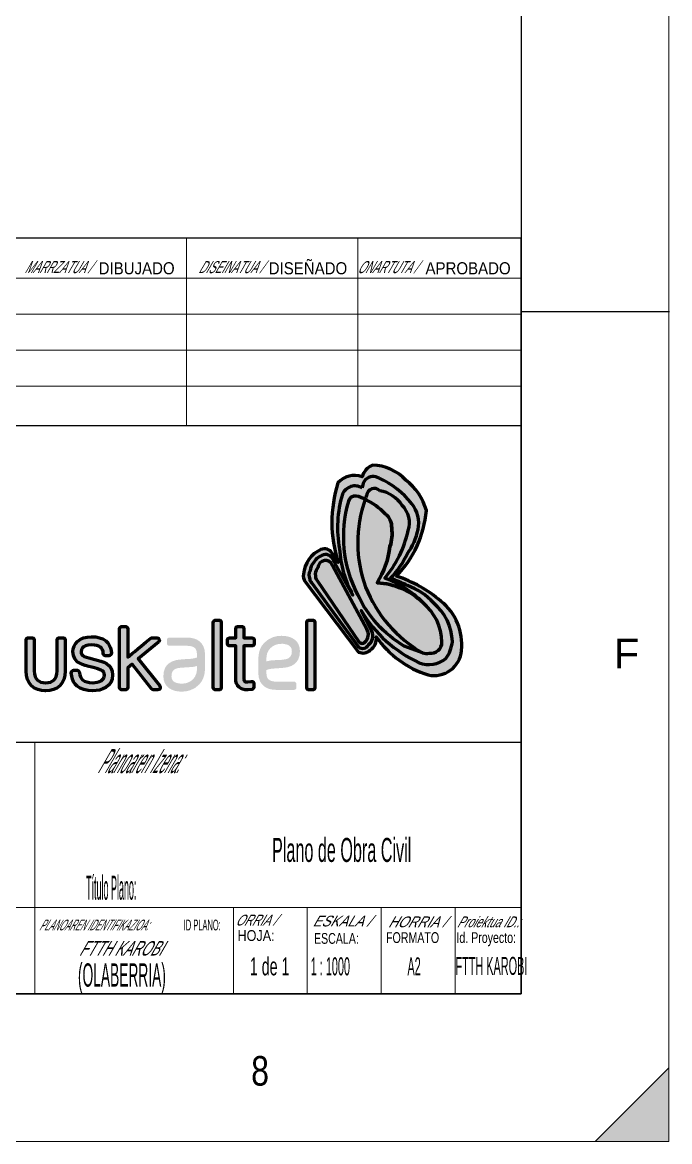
# Model space of a CAD drawing. Header units: millimetres. Extents: x 563728 to 564359, y 4765109 to 4765554.
# Drawn here: x 564293.4 to 564359.1, y 4765108.6 to 4765222.2 of the extents above; entities that cross this region are included whole.
import ezdxf
from ezdxf.enums import TextEntityAlignment as Align

# ---------------------------------------------------------------- set-up
doc = ezdxf.new("R2010")
doc.units = ezdxf.units.MM
doc.layers.add('58 Formato plano y líneas de solape - Planoaren formatua eta gainjartze marrak', color=7, linetype='Continuous', lineweight=0)
doc.layers.add('58 Formato plano y líneas de solape - Planoaren formatua eta gainjartze-marrak', color=7, linetype='Continuous', lineweight=0)
doc.styles.add('StyleArial', font='arial.ttf')

msp = doc.modelspace()

# ---------------------------------------------------------------- hatches: boundary and pattern name
at = {"layer": '58 Formato plano y líneas de solape - Planoaren formatua eta gainjartze marrak', "linetype": 'Continuous'}
h = msp.add_hatch(color=7, dxfattribs=at)
edge = h.paths.add_edge_path()
edge.add_arc((564324.8492859908, 4765165.996329953), 2.909642181083868, 113.0126527361915, 176.6086605869841)
edge.add_arc((564322.7512239806, 4765165.952620327), 0.8348656398856249, 165.0176347350222, 217.1847064475265)
edge.add_line((564322.0860938929, 4765165.448038987), (564327.5374279479, 4765158.259726147))
edge.add_arc((564327.9717923411, 4765159.292366186), 1.12027567401553, 247.1866779237639, 311.7379665749591)
edge.add_arc((564327.9153280458, 4765159.634408478), 1.425229290619123, 304.2565031390279, 367.134398345604)
edge.add_arc((564337.5538900981, 4765165.489684516), 9.994144882537343, 214.621968807374, 252.7879454054016)
edge.add_arc((564335.1920299549, 4765158.682075713), 2.802947873215316, 257.7337970478578, 354.9339671160872)
edge.add_arc((564332.3686968565, 4765159.024853245), 5.646272081665456, 353.9990581214819, 411.3540350433497)
edge.add_arc((564327.1580578999, 4765153.207313268), 13.45104768794508, 49.49431330120011, 71.76815546925042)
edge.add_arc((564323.661595914, 4765173.532441308), 10.78686649851326, 315.5838607536161, 355.1472117722282)
edge.add_arc((564328.8356363948, 4765171.134633716), 5.76864900483196, 14.92028972767056, 52.61617749167347)
edge.add_arc((564328.8178050019, 4765172.411295285), 4.82998590196217, 43.2109652617683, 88.69268370383207)
edge.add_arc((564329.6616326735, 4765175.53459066), 1.856533874469685, 113.2760757317756, 163.3458073320365)
edge.add_arc((564327.1213402048, 4765173.964574326), 2.235814974914879, 70.08334951562024, 138.7888647686062)
edge.add_arc((564338.0861798946, 4765171.428619712), 13.2670229713619, 162.411593796963, 197.8981123684829)
edge.add_line((564325.4612208079, 4765167.351328176), (564324.8274311584, 4765168.356649785))
edge.add_arc((564324.0625127379, 4765167.788424587), 0.9528798541592285, 36.60707482898335, 111.5953105118841)
at = {"layer": '58 Formato plano y líneas de solape - Planoaren formatua eta gainjartze marrak', "linetype": 'Continuous', "true_color": 0xd2d2d2}
h = msp.add_hatch(color=254, dxfattribs=at)
edge = h.paths.add_edge_path()
edge.add_arc((564327.1658961272, 4765173.743861021), 1.385731854426041, 58.35319779007848, 156.3179122941766)
edge.add_arc((564336.8912877373, 4765170.924590195), 11.50104034664442, 162.9307687095441, 190.9376674375342)
edge.add_arc((564336.8912877358, 4765169.438462937), 11.31354915893742, 183.5274779032972, 208.402257270228)
edge.add_line((564326.9395525821, 4765164.057072968), (564324.9585598025, 4765167.613585864))
edge.add_arc((564324.1717868004, 4765167.329473522), 0.8364999114887769, 19.855214398487, 117.121303402947)
edge.add_arc((564324.3466253016, 4765166.630119518), 1.547291263745186, 111.0666122192228, 153.7780332397036)
edge.add_arc((564323.8002549853, 4765166.455281017), 1.202279368589485, 134.4331536831726, 176.5663696191636)
edge.add_arc((564323.3194491082, 4765166.083749204), 0.8450688092652903, 148.3414785800615, 208.495638634695)
edge.add_arc((564323.1664654217, 4765165.734072202), 0.5921296601832564, 185.1836975525665, 224.9999999442431)
edge.add_line((564322.7477663412, 4765165.315373106), (564327.5374279479, 4765158.784241525))
edge.add_arc((564327.9526693809, 4765159.286902484), 0.651991734767763, 230.4403320299767, 332.5924245594906)
edge.add_arc((564327.821540505, 4765159.898837237), 1.155794343343681, 307.8968672876941, 384.775140569638)
edge.add_line((564328.8709549751, 4765160.383182527), (564327.7778306623, 4765162.477705351))
edge.add_arc((564339.3171719346, 4765169.40568072), 13.4593178814052, 210.9797119167399, 245.2419600978079)
edge.add_arc((564334.6620968503, 4765159.767708361), 2.764342037142496, 249.202717978901, 308.9275435920703)
edge.add_arc((564333.4382273452, 4765159.723998737), 3.633859085259593, 324.5659539531665, 353.6598082530766)
edge.add_arc((564331.7991163988, 4765159.199483234), 5.252190065319916, 1.344353448771627, 50.56320881755776)
edge.add_arc((564330.4441180187, 4765159.046499545), 6.302975267520136, 41.90065576952287, 71.06466408747724)
edge.add_arc((564325.5787552401, 4765151.477544282), 15.19346515962039, 62.94498812722474, 70.01318715531116)
edge.add_arc((564324.1112644789, 4765172.144969426), 9.229543005748145, 316.1924545229111, 335.1416356414015)
edge.add_arc((564327.5811375659, 4765171.897129355), 6.102979120843925, 323.47836140953, 348.6900675373398)
edge.add_arc((564330.6408113312, 4765171.372613854), 3.001080708366842, 347.0532719602907, 400.4622274893081)
edge.add_arc((564325.9638814325, 4765167.875843838), 8.836609056929587, 38.03252001578257, 65.48035730213442)
edge.add_arc((564329.0235551991, 4765174.924020901), 1.162876994372296, 58.50212616709918, 132.7688254138644)
edge.add_arc((564329.4606514492, 4765174.792892027), 1.573121441788111, 141.2433405733079, 175.2363583096259)
at = {"layer": '58 Formato plano y líneas de solape - Planoaren formatua eta gainjartze marrak', "linetype": 'Continuous', "true_color": 0xf07a00}
h = msp.add_hatch(color=30, dxfattribs=at)
edge = h.paths.add_edge_path()
edge.add_arc((564327.2096057519, 4765173.470675863), 0.6658255034071088, 82.13562602337078, 169.939310098403, ccw=False)
edge.add_arc((564326.8864354326, 4765171.769776314), 2.3965407927417, 56.7582852483244, 80.04565196570212, ccw=False)
edge.add_arc((564340.7814443782, 4765169.361971092), 13.33252838307525, 160.6745149220323, 199.74197133986)
edge.add_arc((564340.8470088185, 4765169.930196223), 13.59584665258513, 201.9030262571908, 239.7967622420007)
edge.add_line((564334.0073627537, 4765158.180035036), (564332.1538550698, 4765158.869187702))
edge.add_arc((564338.3118505547, 4765169.154350376), 11.98772203584864, 204.981170500828, 239.0899414692081, ccw=False)
edge.add_arc((564338.8800756822, 4765169.984833254), 12.86374344069203, 163.720326799257, 207.2658820285068, ccw=False)
edge.add_line((564326.5321067394, 4765173.590877282), (564326.5540184703, 4765173.586989737))
h = msp.add_hatch(color=30, dxfattribs=at)
edge = h.paths.add_edge_path()
edge.add_arc((564329.1328292615, 4765174.082610617), 0.7916149808072008, 44.99999998808391, 173.6598082801438)
edge.add_arc((564350.0101923941, 4765165.960586719), 23.16742890721274, 159.2462161986666, 160.2896418248033)
edge.add_arc((564325.3235359334, 4765167.677828273), 6.740933679401227, 43.35438665450471, 64.73923766262999, ccw=False)
edge.add_arc((564329.1546840738, 4765170.935517601), 1.738552059832271, -2.5122021140194875, 52.00126755976282, ccw=False)
edge.add_arc((564326.969202814, 4765170.279873225), 3.964930957754146, -19.041572775350915, 8.403371087780783, ccw=False)
edge.add_arc((564321.5492092858, 4765170.148744348), 9.241373702460464, 328.362613481356, 352.7737842697166, ccw=False)
edge.add_arc((564329.0235551975, 4765158.063032978), 7.248921525195446, 46.14184207394629, 86.88728337164957, ccw=False)
edge.add_arc((564327.0257988834, 4765156.579897141), 9.711324062957114, 43.70522815235903, 70.99339637368696)
edge.add_arc((564321.2213870989, 4765173.208418114), 11.6560142807382, 320.292580037761, 347.0428658712722)
edge.add_arc((564330.247424704, 4765171.372613854), 2.459400609267245, 341.5650511830815, 406.4548452522667)
edge.add_arc((564329.0891196342, 4765171.285194603), 3.410978927000385, 33.24706772040749, 79.80966618690636)
at = {"layer": '58 Formato plano y líneas de solape - Planoaren formatua eta gainjartze marrak', "linetype": 'Continuous', "true_color": 0xe17500}
h = msp.add_hatch(color=32, dxfattribs=at)
edge = h.paths.add_edge_path()
edge.add_arc((564340.7814443782, 4765169.361971092), 13.33252838307525, 160.6745149220323, 199.74197133986)
edge.add_arc((564340.8470088185, 4765169.930196223), 13.59584665258513, 201.9030262571908, 239.7967622424247)
edge.add_arc((564334.389102766, 4765159.44137903), 1.317844493317684, 253.1617996598328, 284.0203950663551)
edge.add_arc((564334.8806449764, 4765159.265047671), 1.115634928633737, 261.1170856382877, 359.99999995217)
edge.add_arc((564330.5971017045, 4765159.133918796), 5.400770316714326, 1.391258840894805, 50.31082442937848)
edge.add_arc((564329.0235551975, 4765158.063032978), 7.248921525997549, 46.1418420790467, 86.88728337296806)
edge.add_arc((564321.5492092901, 4765170.148744348), 9.24137369822535, 328.3626134718853, 352.7737842606292)
edge.add_arc((564326.9692028121, 4765170.279873224), 3.964930959724966, 340.9584272339795, 368.4033710969152)
edge.add_arc((564329.1546840738, 4765170.935517601), 1.73855205952608, 357.4877978859804, 412.0012675597628)
edge.add_arc((564325.3235359408, 4765167.677828273), 6.740933673898166, 43.35438669797952, 64.73923770887285)
h = msp.add_hatch(color=32, dxfattribs=at)
edge = h.paths.add_edge_path()
edge.add_line((564323.3210030245, 4765165.51896378), (564327.5811376964, 4765159.28690253))
edge.add_arc((564327.8871049429, 4765159.549160235), 0.4029828326135704, 220.6012946378233, 321.340191807949)
edge.add_arc((564327.5374279417, 4765160.029966111), 0.9889344549477563, 312.2051690937467, 393.6900675671342)
edge.add_line((564328.3602711078, 4765160.578528156), (564324.8929954804, 4765167.067215912))
edge.add_arc((564324.1720769792, 4765166.786179606), 0.7737603033215418, 21.29735996715346, 175.7103089085315)
edge.add_arc((564324.2254495157, 4765166.129643564), 1.091308046595455, 139.1077195026989, 214.0271133698916)
for points in [[(564312.8410652828, 4765161.443363957), (564312.9196846774, 4765161.498397232), (564313.0100960289, 4765161.514121111), (564313.3520890423, 4765161.514121111), (564313.4464321154, 4765161.498397232), (564313.5211197884, 4765161.443363957), (564313.576153465, 4765161.364745163), (564313.591877344, 4765161.270402491), (564313.591877344, 4765154.674266457), (564313.576153465, 4765154.583854505), (564313.5211197884, 4765154.505235712), (564313.4464321154, 4765154.450202036), (564313.3520890423, 4765154.430547438), (564313.0100960289, 4765154.430547438), (564312.9196846774, 4765154.450202036), (564312.8410652828, 4765154.505235712), (564312.7860320073, 4765154.583854505), (564312.7663776098, 4765154.674266457), (564312.7663776098, 4765161.270402491), (564312.7860320073, 4765161.364745163)], [(564322.8531977239, 4765161.514121111), (564322.9475403959, 4765161.498397232), (564323.0261597906, 4765161.443363957), (564323.0772619459, 4765161.364745163), (564323.0929856243, 4765161.270402491), (564323.0929856243, 4765154.674266457), (564323.0772619459, 4765154.583854505), (564323.0261597906, 4765154.505235712), (564322.9475403959, 4765154.450202036), (564322.8531977239, 4765154.430547438), (564322.5112049109, 4765154.430547438), (564322.4207929579, 4765154.450202036), (564322.3421741648, 4765154.505235712), (564322.2910716083, 4765154.583854505), (564322.2714170103, 4765154.674266457), (564322.2714170103, 4765161.270402491), (564322.2910716083, 4765161.364745163), (564322.3421741648, 4765161.443363957), (564322.4207929579, 4765161.498397232), (564322.5112049109, 4765161.514121111)], [(564307.2198053317, 4765159.28134093), (564305.1599872168, 4765157.575308186), (564307.3534580017, 4765154.823642405), (564307.4006292376, 4765154.670335338), (564307.3770435195, 4765154.568130828), (564307.2944936062, 4765154.465926114), (564307.160840936, 4765154.430547438), (564306.7127128928, 4765154.430547438), (564306.606577061, 4765154.454133156), (564306.520096228, 4765154.524890109), (564304.5271039468, 4765157.036767988), (564304.0907684618, 4765156.675120177), (564304.0907684618, 4765154.674266457), (564304.075044583, 4765154.583854505), (564304.0200115079, 4765154.505235712), (564303.9413921132, 4765154.450202036), (564303.8470494412, 4765154.430547438), (564303.5050566284, 4765154.430547438), (564303.4185757955, 4765154.450202036), (564303.339956802, 4765154.505235712), (564303.2888544458, 4765154.583854505), (564303.2691994469, 4765154.674266457), (564303.2691994469, 4765160.629657382), (564303.2888544458, 4765160.724000054), (564303.339956802, 4765160.794757008), (564303.4185757955, 4765160.849790685), (564303.5050566284, 4765160.865514564), (564303.8470494412, 4765160.865514564), (564303.9413921132, 4765160.849790685), (564304.0200115079, 4765160.794757008), (564304.075044583, 4765160.724000054), (564304.0907684618, 4765160.629657382), (564304.0907684618, 4765157.744338932), (564304.1890422541, 4765157.822958327), (564304.3384182017, 4765157.948748556), (564304.5467585449, 4765158.121710623), (564304.8022705249, 4765158.333981685), (564305.1206778202, 4765158.597355504), (564305.4901870702, 4765158.90396964), (564305.918660716, 4765159.257755212), (564306.3943055975, 4765159.6547813), (564306.5476126652, 4765159.709814576), (564307.066498264, 4765159.709814576), (564307.2119434924, 4765159.670504978), (564307.2944936062, 4765159.552576788), (564307.3062861646, 4765159.470026675), (564307.2866315665, 4765159.367822164)], [(564316.8584974024, 4765158.955072195), (564316.7798786092, 4765158.90396964), (564316.6855355361, 4765158.884314841), (564315.8796906007, 4765158.884314841), (564315.8796906007, 4765155.653073259), (564315.8914833594, 4765155.487973232), (564315.915068877, 4765155.366113722), (564315.9661714335, 4765155.287494728), (564316.025135829, 4765155.252116052), (564316.2963712871, 4765155.244254212), (564316.6187091008, 4765155.291425448), (564316.7287760528, 4765155.287494728), (564316.8152568857, 4765155.236392173), (564316.8820831206, 4765155.15777338), (564316.9017377186, 4765155.055568867), (564316.9017377186, 4765154.701782895), (564316.8349118846, 4765154.540613987), (564316.681604817, 4765154.465926114), (564316.3356806836, 4765154.426616317), (564315.9936882718, 4765154.438409275), (564315.6595572981, 4765154.528821229), (564315.3922525593, 4765154.693921056), (564315.2507386514, 4765154.866882922), (564315.1446028196, 4765155.075223265), (564315.0817073036, 4765155.330735446), (564315.0581215855, 4765155.617694583), (564315.0581215855, 4765158.884314841), (564314.4488246355, 4765158.884314841), (564314.3623434015, 4765158.90396964), (564314.2837244078, 4765158.955072195), (564314.2286911324, 4765159.033691189), (564314.2090363338, 4765159.124103143), (564314.2090363338, 4765159.470026675), (564314.2286911324, 4765159.564369347), (564314.2837244078, 4765159.639057421), (564314.3623434015, 4765159.694090697), (564314.4488246355, 4765159.709814576), (564315.0581215855, 4765159.709814576), (564315.0581215855, 4765160.629657382), (564315.0777765845, 4765160.724000054), (564315.128879141, 4765160.798688129), (564315.2074979341, 4765160.849790685), (564315.297909887, 4765160.865514564), (564315.6359715799, 4765160.865514564), (564315.730314252, 4765160.849790685), (564315.8089336467, 4765160.798688129), (564315.8639669222, 4765160.724000054), (564315.8796906007, 4765160.629657382), (564315.8796906007, 4765159.709814576), (564316.6855355361, 4765159.709814576), (564316.7798786092, 4765159.694090697), (564316.8584974024, 4765159.639057421), (564316.913530678, 4765159.564369347), (564316.9292545569, 4765159.470026675), (564316.9292545569, 4765159.124103143), (564316.913530678, 4765159.033691189)], [(564297.675456334, 4765159.64691946), (564297.7344203286, 4765159.568300467), (564297.750144007, 4765159.473957795), (564297.750144007, 4765156.321334805), (564297.7147657307, 4765155.881068602), (564297.6046989792, 4765155.484042513), (564297.4278061932, 4765155.142049501), (564297.1840871724, 4765154.847228123), (564296.8892659964, 4765154.619233183), (564296.5433424645, 4765154.458063873), (564296.1699020943, 4765154.371583042), (564295.761082846, 4765154.340135484), (564295.6981877312, 4765154.340135484), (564295.3365405209, 4765154.371583042), (564294.9827545482, 4765154.458063873), (564294.6446928553, 4765154.619233183), (564294.33807872, 4765154.847228123), (564294.0982908196, 4765155.13811838), (564293.9174669135, 4765155.484042513), (564293.811331282, 4765155.881068602), (564293.7759530058, 4765156.321334805), (564293.7759530058, 4765159.473957795), (564293.7956074032, 4765159.568300467), (564293.8467099596, 4765159.64691946), (564293.9253287526, 4765159.701952536), (564294.0196714248, 4765159.717676414), (564294.3577337192, 4765159.717676414), (564294.452076391, 4765159.701952536), (564294.5267644653, 4765159.64691946), (564294.5817977407, 4765159.568300467), (564294.5975214192, 4765159.473957795), (564294.5975214192, 4765156.348851644), (564294.6211071372, 4765156.03830639), (564294.6879333721, 4765155.782794609), (564294.7979999231, 4765155.586247025), (564294.9316523927, 4765155.425078118), (564295.0967522193, 4765155.311080447), (564295.2815072455, 4765155.224599614), (564295.7453591676, 4765155.153842259), (564296.0126639064, 4765155.177428379), (564296.2406590483, 4765155.224599614), (564296.4293447933, 4765155.311080447), (564296.5905139007, 4765155.425078118), (564296.7280970896, 4765155.586247025), (564296.8303016007, 4765155.778863489), (564296.9010587552, 4765156.03830639), (564296.9246442729, 4765156.348851644), (564296.9246442729, 4765159.473957795), (564296.9442992719, 4765159.568300467), (564296.9954018284, 4765159.64691946), (564297.0740206215, 4765159.701952536), (564297.1683632934, 4765159.717676414), (564297.506425588, 4765159.717676414), (564297.60076826, 4765159.701952536)], [(564301.7086119315, 4765155.747415932), (564301.7282669306, 4765155.924308717), (564301.7125430517, 4765156.105132624), (564301.653578656, 4765156.226992133), (564301.5435123056, 4765156.348851644), (564301.3941359569, 4765156.447125436), (564300.9617315921, 4765156.612225062), (564300.7298051298, 4765156.667258337), (564300.4546385518, 4765156.734084573), (564300.140162577, 4765156.816634687), (564299.7824458852, 4765156.910977359), (564299.5151411465, 4765157.001389312), (564299.2871460047, 4765157.091801264), (564298.9530154321, 4765157.292279769), (564298.7171582506, 4765157.567446347), (564298.5835057809, 4765157.913369878), (564298.5363343447, 4765158.337912805), (564298.5638511828, 4765158.597355504), (564298.6385394573, 4765158.852867285), (564298.7839844854, 4765159.120171823), (564298.9923248286, 4765159.356029004), (564299.2635602866, 4765159.552576788), (564299.589829421, 4765159.698021816), (564299.9789934696, 4765159.796295809), (564300.4310528334, 4765159.827743367), (564300.8595264793, 4765159.804157649), (564301.2368981703, 4765159.725538254), (564301.5710285422, 4765159.595817305), (564301.85405716, 4765159.407131559), (564302.0623973027, 4765159.214515096), (564302.2196356911, 4765158.982588633), (564302.3375638808, 4765158.711353175), (564302.4083214363, 4765158.39294608), (564302.4319071544, 4765158.145296341), (564302.4161832754, 4765158.054884388), (564302.36115, 4765157.972334275), (564302.2825308059, 4765157.921231718), (564302.1881881336, 4765157.90157732), (564301.850126441, 4765157.90157732), (564301.6810954943, 4765157.968403555), (564301.6064074202, 4765158.129572461), (564301.6064074202, 4765158.145296341), (564301.5828217022, 4765158.333981685), (564301.5317191457, 4765158.487289154), (564301.4373764737, 4765158.64845806), (564301.3155169634, 4765158.770317571), (564301.1622098957, 4765158.868590962), (564300.9617315921, 4765158.935417197), (564300.7180125715, 4765158.982588633), (564300.4310528334, 4765158.998312312), (564300.0615435834, 4765158.974726794), (564299.7942388445, 4765158.90003892), (564299.6134149386, 4765158.797834008), (564299.4915554282, 4765158.687767457), (564299.3932816361, 4765158.52266743), (564299.3579033597, 4765158.326119645), (564299.3775579577, 4765158.137434301), (564299.4325916342, 4765158.011643671), (564299.5347961454, 4765157.90943916), (564299.6684482141, 4765157.830820166), (564300.1598173757, 4765157.66965126), (564301.3705502388, 4765157.347312844), (564301.6693025349, 4765157.245108332), (564301.9366070733, 4765157.099663103), (564302.1881881336, 4765156.903115519), (564302.3808045981, 4765156.65546578), (564302.5183877868, 4765156.337058484), (564302.5616285038, 4765155.943963717), (564302.5144570677, 4765155.531213749), (564302.3650807191, 4765155.177428379), (564302.1528092558, 4765154.9022618), (564301.8776426776, 4765154.678197176), (564301.5710285422, 4765154.52095939), (564301.2290357294, 4765154.414823759), (564300.5607741831, 4765154.340135484), (564300.0654743025, 4765154.371583042), (564299.6330699377, 4765154.461994994), (564299.2596295675, 4765154.611371343), (564298.9451535929, 4765154.819711686), (564298.756467647, 4765155.02018999), (564298.6031605795, 4765155.248185332), (564298.4891631088, 4765155.51549007), (564298.406612995, 4765155.814242166), (564298.3633728793, 4765156.15230386), (564298.3633728793, 4765156.171958858), (564298.3830272768, 4765156.26630153), (564298.4341298332, 4765156.344920523), (564298.516679947, 4765156.399953598), (564298.6070919, 4765156.415677879), (564298.9451535929, 4765156.415677879), (564299.1063224998, 4765156.356713483), (564299.1849412929, 4765156.203406416), (564299.1888726135, 4765156.171958858), (564299.2281820101, 4765155.943963717), (564299.2910771249, 4765155.743485213), (564299.3854197969, 4765155.578385185), (564299.5033485881, 4765155.444732917), (564299.7038268916, 4765155.322873406), (564299.9436147921, 4765155.232461453), (564300.2266432095, 4765155.177428379), (564300.552912344, 4765155.15777338), (564301.0049717079, 4765155.204944615), (564301.2172431712, 4765155.275701769), (564301.3902052379, 4765155.358251683), (564301.645716817, 4765155.598039984)]]:
    msp.add_hatch(color=32, dxfattribs=at).paths.add_polyline_path(points)
h = msp.add_hatch(color=32, dxfattribs=at)
h.paths.add_polyline_path([(564310.1011924617, 4765158.90396964), (564308.3086790856, 4765158.90396964), (564308.2182671325, 4765158.923624639), (564308.1396477377, 4765158.978657914), (564308.0885457831, 4765159.057276707), (564308.068890784, 4765159.147688662), (564308.068890784, 4765159.493612393), (564308.0885457831, 4765159.587955065), (564308.1396477377, 4765159.662643139), (564308.2182671325, 4765159.721607534), (564308.3086790856, 4765159.737331413), (564310.1365713398, 4765159.737331413), (564310.5218042681, 4765159.709814576), (564310.8755898399, 4765159.627264862), (564311.1389636592, 4765159.52112923), (564311.3433728822, 4765159.383545841), (564311.591023023, 4765159.143757542), (564311.7718465279, 4765158.860729123), (564311.8937060384, 4765158.506943551), (564311.9369465549, 4765158.086331945), (564311.9369465549, 4765156.848082243), (564311.9290847157, 4765156.451056154), (564311.9015678775, 4765156.148373141), (564311.8426038829, 4765155.853551763), (564311.7364682516, 4765155.558730186), (564311.5713680239, 4765155.252116052), (564311.3433728822, 4765154.969087633), (564310.9188303566, 4765154.619233183), (564310.4117379177, 4765154.37944488), (564310.0107805086, 4765154.285102208), (564309.5862381837, 4765154.249723531), (564309.1970739345, 4765154.273309249), (564308.8472190817, 4765154.344066604), (564308.5366738262, 4765154.461994994), (564308.2654383683, 4765154.623163901), (564308.0256500668, 4765154.851159243), (564307.8526886015, 4765155.126325822), (564307.7465527696, 4765155.448663635), (564307.7111740921, 4765155.814242166), (564307.7583459294, 4765156.27416337), (564307.8880668778, 4765156.659396498), (564308.049236186, 4765156.907046639), (564308.2615072483, 4765157.115386982), (564308.599569342, 4765157.319796606), (564308.9887331901, 4765157.441656117), (564309.2324522109, 4765157.484896232), (564309.5547906263, 4765157.52027491), (564309.9557474337, 4765157.551722468), (564310.4274615961, 4765157.575308186), (564310.6986970541, 4765157.606755744), (564310.9148992364, 4765157.65392758), (564311.1114468209, 4765157.716822695), (564311.1193088605, 4765158.074539186), (564311.0878613032, 4765158.333981685), (564311.0367587467, 4765158.495150993), (564310.9660017928, 4765158.609148263), (564310.8244876844, 4765158.742800732), (564310.6279401, 4765158.833212685), (564310.3920829188, 4765158.888245962)])
h.paths.add_polyline_path([(564309.161695257, 4765156.631880062), (564308.886528679, 4765156.537536988), (564308.689980894, 4765156.368506042), (564308.5720525038, 4765156.128718342), (564308.5327431073, 4765155.810311046), (564308.5681213837, 4765155.574454467), (564308.6624644567, 4765155.381837401), (564308.8197022434, 4765155.236392173), (564309.0398357465, 4765155.134187661), (564309.4525855135, 4765155.059499586), (564309.8849902792, 4765155.083085105), (564310.1287092998, 4765155.145980219), (564310.3488422015, 4765155.240323493), (564310.5493211065, 4765155.366113722), (564310.7222827722, 4765155.51549007), (564310.9070373973, 4765155.747415932), (564311.0328280277, 4765156.02258251), (564311.0996542625, 4765156.27809469), (564311.1193088605, 4765156.529675148), (564311.1193088605, 4765156.848082243), (564310.9856565914, 4765156.816634687), (564310.7576614496, 4765156.769463451), (564310.6711806168, 4765156.761601412), (564310.49428743, 4765156.745877733), (564310.2348447309, 4765156.726222733), (564309.8849902792, 4765156.702637016), (564309.5390663462, 4765156.686913337)], flags=0)
h = msp.add_hatch(color=32, dxfattribs=at)
h.paths.add_polyline_path([(564321.0213743496, 4765159.544714748), (564321.2690246908, 4765159.320650727), (564321.438055437, 4765159.04548415), (564321.544191269, 4765158.723145733), (564321.5756388264, 4765158.353636484), (564321.5323981091, 4765157.893715281), (564321.4026767594, 4765157.50848195), (564321.2415078526, 4765157.264763331), (564321.0253056701, 4765157.052491868), (564320.6951058166, 4765156.852013364), (564320.3020104473, 4765156.726222733), (564320.0661532659, 4765156.690844457), (564319.743815452, 4765156.65546578), (564319.3428586446, 4765156.624018222), (564318.8632824424, 4765156.592570665), (564318.5920469845, 4765156.561123108), (564318.371913682, 4765156.51395127), (564318.175365897, 4765156.451056154), (564318.175365897, 4765156.097270785), (564318.2028827352, 4765155.833896765), (564318.2539848906, 4765155.680589697), (564318.3247422457, 4765155.558730186), (564318.4741181933, 4765155.432939957), (564318.6628039384, 4765155.338597284), (564318.9065229591, 4765155.283563608), (564319.1895515769, 4765155.26390901), (564320.978134234, 4765155.26390901), (564321.0724769059, 4765155.248185332), (564321.1510958996, 4765155.189220936), (564321.2061295763, 4765155.114532661), (564321.2218532546, 4765155.02018999), (564321.2218532546, 4765154.674266457), (564321.2061295763, 4765154.583854505), (564321.1510958996, 4765154.505235712), (564321.0724769059, 4765154.450202036), (564320.978134234, 4765154.430547438), (564319.1502419797, 4765154.430547438), (564318.7689397703, 4765154.458063873), (564318.4151537975, 4765154.540613987), (564318.1557114995, 4765154.65068074), (564317.9434400361, 4765154.784333009), (564317.6997210155, 4765155.02805203), (564317.5188971095, 4765155.307149728), (564317.4009687193, 4765155.664865818), (564317.3498661629, 4765156.081546905), (564317.3498661629, 4765157.319796606), (564317.3616593227, 4765157.720753415), (564317.38917576, 4765158.01950551), (564317.4520708747, 4765158.322188927), (564317.5542757871, 4765158.609148263), (564317.7193754129, 4765158.923624639), (564317.9434400361, 4765159.198791217), (564318.371913682, 4765159.552576788), (564318.8750754016, 4765159.78843377), (564319.2838942489, 4765159.886707762), (564319.7045058549, 4765159.918155319), (564320.0936701042, 4765159.89850032), (564320.4435249567, 4765159.827743367), (564320.7540698113, 4765159.709814576)])
h.paths.add_polyline_path([(564319.4057537593, 4765159.084793545), (564319.1659658587, 4765159.02582915), (564318.9458325562, 4765158.931486479), (564318.7453540522, 4765158.809626968), (564318.5645301462, 4765158.652388779), (564318.3876373604, 4765158.424393638), (564318.2539848906, 4765158.145296341), (564318.195020896, 4765157.897646), (564318.1714351779, 4765157.638203301), (564318.1714351779, 4765157.319796606), (564318.3090185672, 4765157.351244165), (564318.5330825888, 4765157.3984154), (564318.623494542, 4765157.414139278), (564318.8003873277, 4765157.425932238), (564319.0598300268, 4765157.445586837), (564319.4018230402, 4765157.461310515), (564319.7556084113, 4765157.480965514), (564320.1290487816, 4765157.53599879), (564320.4042153596, 4765157.634272581), (564320.6007627436, 4765157.803303327), (564320.7186915348, 4765158.047022348), (564320.7540698113, 4765158.357567804), (564320.7226222538, 4765158.597355504), (564320.6282795819, 4765158.78604145), (564320.4710411935, 4765158.935417197), (564320.2469771719, 4765159.033691189), (564319.8381585252, 4765159.112309982)], flags=0)
at = {"layer": '58 Formato plano y líneas de solape - Planoaren formatua eta gainjartze marrak', "linetype": 'Continuous'}
msp.add_hatch(color=7, dxfattribs=at).paths.add_polyline_path([(564359.0416910171, 4765116.078183786), (564359.0416910171, 4765108.578183785), (564351.5416910165, 4765108.578183785)])

# ---------------------------------------------------------------- linework, layer by layer
at = {"layer": '58 Formato plano y líneas de solape - Planoaren formatua eta gainjartze marrak', "color": 7, "linetype": 'Continuous', "lineweight": 30}
for p, q in [((564216.5416910171, 4765200.308647481), (564344.0416910171, 4765200.308647481)), ((564344.1073999626, 4765192.828183784), (564359.1073999626, 4765192.828183784))]:
    msp.add_line(p, q, dxfattribs=at)
at = {"layer": '58 Formato plano y líneas de solape - Planoaren formatua eta gainjartze marrak', "color": 7, "linetype": 'Continuous', "lineweight": 0}
for p, q in [((564310.0688624321, 4765181.249488969), (564310.0688624321, 4765200.308647481)), ((564327.4624097346, 4765181.249488969), (564327.4624097346, 4765200.308647481)), ((564216.5416910171, 4765196.215788862), (564344.0416910171, 4765196.215788862)), ((564216.5416910171, 4765192.565428015), (564344.0416910171, 4765192.565428015)), ((564216.5416910171, 4765188.915067167), (564344.0416910171, 4765188.915067167)), ((564216.5416910171, 4765185.264706318), (564344.0416910171, 4765185.264706318)), ((564359.0416910171, 4765108.578183785), (564351.5416910171, 4765108.578183785))]:
    msp.add_line(p, q, dxfattribs=at)
at = {"layer": '58 Formato plano y líneas de solape - Planoaren formatua eta gainjartze marrak', "color": 7, "linetype": 'Continuous', "lineweight": 13}
for p, q in [((564281.985556608, 4765132.339049819), (564344.0416910171, 4765132.339049819)), ((564314.8242030158, 4765123.578183785), (564314.8242030158, 4765132.339049819)), ((564322.3242030158, 4765123.578183785), (564322.3242030158, 4765132.339049819)), ((564329.8242030158, 4765123.578183785), (564329.8242030158, 4765132.339049819)), ((564337.3242030158, 4765123.578183785), (564337.3242030158, 4765132.339049819))]:
    msp.add_line(p, q, dxfattribs=at)
at = {"layer": '58 Formato plano y líneas de solape - Planoaren formatua eta gainjartze marrak', "color": 7, "linetype": 'Continuous', "lineweight": 0, "flags": 128}
for points in [[(563728.2916910171, 4765554.078183785), (564359.0416910171, 4765554.078183785), (564359.0416910171, 4765108.578183785), (563728.2916910171, 4765108.578183785), (563728.2916910171, 4765554.078183785)], [(564359.0416910171, 4765116.078183786), (564359.0416910171, 4765108.578183785), (564351.5416910165, 4765108.578183785), (564359.0416910171, 4765116.078183786)]]:
    msp.add_lwpolyline(points, dxfattribs=at)
at = {"layer": '58 Formato plano y líneas de solape - Planoaren formatua eta gainjartze marrak', "color": 7, "linetype": 'Continuous', "lineweight": 30, "flags": 128}
for points in [[(563743.2916910171, 4765123.578183785), (563743.2916910171, 4765539.078183785), (564344.0416910171, 4765539.078183785), (564344.0416910171, 4765123.578183785), (564344.0416910171, 4765123.578183785), (564344.0416910171, 4765123.578183785), (564344.0416910171, 4765123.578183785), (564344.0416910171, 4765123.578183785), (563743.2916910171, 4765123.578183785)], [(564344.0416910171, 4765123.578183785), (564344.0416910171, 4765200.308647481)], [(564216.5416910171, 4765181.253885177), (564344.0416910171, 4765181.253885177)], [(564216.5416910171, 4765149.130709719), (564344.0416910171, 4765149.130709719)], [(564216.5416910171, 4765123.578183785), (564344.0416910171, 4765123.578183785)]]:
    msp.add_lwpolyline(points, dxfattribs=at)
at = {"layer": '58 Formato plano y líneas de solape - Planoaren formatua eta gainjartze marrak', "color": 7, "linetype": 'Continuous', "lineweight": 100, "flags": 128}
msp.add_lwpolyline([(564323.7118067828, 4765168.674418576, 0.2848386609422328), (564321.94473923, 4765166.168451242, 0.2316361635228455), (564322.086093813, 4765165.448038821), (564322.0860938929, 4765165.448038987), (564327.5374279479, 4765158.259726147), (564327.5374279412, 4765158.259726291, 0.2893504211869588), (564328.7175878219, 4765158.456419605), (564328.717587822, 4765158.456419606, 0.281454094176864), (564329.3295225748, 4765159.811417987, 0.1680871894189683), (564334.5965324125, 4765155.943116155, 0.4515182063328056), (564337.984028366, 4765158.434564792, 0.2556170776493671), (564335.8948296969, 4765163.434703085, 0.09749512765639246), (564331.3663911095, 4765165.983095651, 0.1743631612449302), (564334.4097951804, 4765172.619916576, 0.1659788121412226), (564332.3380803613, 4765175.718321926, 0.2010983415563432), (564328.9280011011, 4765177.240023961), (564328.9280011011, 4765177.24002396, 0.2220138997376113), (564327.8829768117, 4765176.066663354, 0.3090999951530722), (564325.4393659313, 4765175.437608998, 0.1560885618104879), (564325.461220744, 4765167.351328335), (564325.4612208079, 4765167.351328176), (564324.8274311584, 4765168.356649785), (564324.8274311785, 4765168.356649715, 0.3393970132282161), (564323.7118067828, 4765168.674418576)], format="xyb", dxfattribs=at)
at = {"layer": '58 Formato plano y líneas de solape - Planoaren formatua eta gainjartze marrak', "color": 254, "linetype": 'Continuous', "lineweight": 100, "true_color": 0xd2d2d2, "flags": 128}
msp.add_lwpolyline([(564327.8929639488, 4765174.923532652, 0.4555403306945043), (564325.8968592342, 4765174.30045615, 0.1228151162050231), (564325.5991731593, 4765168.742371733, 0.1089649132860276), (564326.939552366, 4765164.057072996), (564326.9395525821, 4765164.057072968), (564324.9585598025, 4765167.613585864), (564324.9585600541, 4765167.613586086, 0.4518645150540062), (564323.7904466756, 4765168.073994718, 0.1885516929815034), (564322.9585672768, 4765167.313789888, 0.1859403406828078), (564322.6001338939, 4765166.527288283, 0.2686702667407564), (564322.5767574853, 4765165.680573751, 0.1755006447165083), (564322.7477665233, 4765165.315373304), (564322.7477663412, 4765165.315373106), (564327.5374279479, 4765158.784241525), (564327.5374279415, 4765158.784241794, 0.4777903989312904), (564328.5314779978, 4765158.986779497, 0.348619838359939), (564328.8709548255, 4765160.383182308), (564328.8709549751, 4765160.383182527), (564327.7778306623, 4765162.477705351), (564327.77783088, 4765162.477705124, 0.1506210335457982), (564333.680582335, 4765157.183483883, 0.2666627263591705), (564336.3990355289, 4765157.617212854), (564336.3990355291, 4765157.617212855, 0.1276322339299073), (564337.0498607842, 4765159.322706132), (564337.0498607841, 4765159.322706131, 0.2181214452035486), (564335.1354471084, 4765163.255885319, 0.1279433371884705), (564332.4894387492, 4765165.00839189, 0.03085061818844717), (564330.7719402069, 4765165.755927014, 0.08287032614990072), (564332.4856878577, 4765168.265085773, 0.1104527282725327), (564333.5656009564, 4765170.700236678, 0.2373528795446685), (564332.9241354266, 4765173.320154994, 0.1203396928855641), (564329.6311199655, 4765175.915559079, 0.3358897995799719), (564328.2339129002, 4765175.777688251, 0.1494198551194725), (564327.8929639488, 4765174.923532652)], format="xyb", dxfattribs=at)
at = {"layer": '58 Formato plano y líneas de solape - Planoaren formatua eta gainjartze marrak', "color": 30, "linetype": 'Continuous', "lineweight": 100, "true_color": 0xf07a00, "flags": 128}
for points in [[(564326.5540184703, 4765173.586989737, -0.4030301535945853), (564327.3007097429, 4765174.130239101, -0.1019614531544503), (564328.2001526937, 4765173.774160192), (564328.2001526938, 4765173.77416019, 0.1721344668353717), (564328.2325572548, 4765164.858445247), (564328.2325572547, 4765164.858445249, 0.1668659975522646), (564334.0073627537, 4765158.180035036), (564332.1538550698, 4765158.869187702, -0.1499362392332273), (564327.4456203623, 4765164.091690896, -0.1923232890033645), (564326.5321065615, 4765173.590877333), (564326.5321067394, 4765173.590877282), (564326.5540184703, 4765173.586989737)], [(564329.6925855826, 4765174.642366938, 0.6288796563444048), (564328.3460560078, 4765174.170029867, 0.004552834626069101), (564328.2001526937, 4765173.774160193, -0.09358076203308928), (564330.225013291, 4765172.305539001), (564330.225013291, 4765172.305538999, -0.242449606117434), (564330.8915652273, 4765170.859313125), (564330.8915652272, 4765170.859313127, -0.1203268851352654), (564330.7171810778, 4765168.986298165, -0.1069184692473605), (564329.4171747817, 4765165.301259757, -0.1796826456271911), (564334.046154874, 4765163.289920749, 0.1196329751176792), (564330.1885550139, 4765165.761769974), (564330.1885550137, 4765165.761769976, 0.1172530945628779), (564332.5806169853, 4765170.594883095), (564332.5806169853, 4765170.594883094, 0.2909517759345853), (564331.941769799, 4765173.155265266), (564331.9417697989, 4765173.155265264, 0.2060099919616594), (564329.6925855826, 4765174.642366938)]]:
    msp.add_lwpolyline(points, format="xyb", dxfattribs=at)
at = {"layer": '58 Formato plano y líneas de solape - Planoaren formatua eta gainjartze marrak', "color": 32, "linetype": 'Continuous', "lineweight": 100, "true_color": 0xe17500, "flags": 128}
for points in [[(564328.2001526938, 4765173.77416019, 0.1721344668353717), (564328.2325572548, 4765164.858445247), (564328.2325572547, 4765164.858445249, 0.1668659975522646), (564334.0073627539, 4765158.180035036, 0.1354656581754378), (564334.7083733508, 4765158.162793717), (564334.7083733508, 4765158.162793716, 0.460387001553981), (564335.9962799042, 4765159.26504767, 0.2167538053051065), (564334.046154874, 4765163.28992075, 0.1796826456271911), (564329.4171747816, 4765165.301259758, 0.1069184692473605), (564330.7171810778, 4765168.986298164, 0.1203268851352654), (564330.8915652272, 4765170.859313127), (564330.8915652273, 4765170.859313125, 0.242449606117434), (564330.225013291, 4765172.305538999), (564330.225013291, 4765172.305539001, 0.09358076203308928), (564328.2001526938, 4765173.77416019)], [(564323.3210030245, 4765165.51896378), (564327.5811376964, 4765159.28690253), (564327.5811375666, 4765159.286902484, 0.4702386743364146), (564328.201781668, 4765159.297418855, 0.3713250865308666), (564328.3602711465, 4765160.578528249), (564328.3602711078, 4765160.578528156), (564324.8929954804, 4765167.067215912), (564324.8929956162, 4765167.06721577, 0.7983820222758196), (564323.4004842819, 4765166.844056341, 0.3390620677589073), (564323.3210030245, 4765165.51896378)]]:
    msp.add_lwpolyline(points, format="xyb", dxfattribs=at)
for points in [[(564312.8410652828, 4765161.443363957), (564312.9196846774, 4765161.498397232), (564313.0100960289, 4765161.514121111), (564313.3520890423, 4765161.514121111), (564313.4464321154, 4765161.498397232), (564313.5211197884, 4765161.443363957), (564313.576153465, 4765161.364745163), (564313.591877344, 4765161.270402491), (564313.591877344, 4765154.674266457), (564313.576153465, 4765154.583854505), (564313.5211197884, 4765154.505235712), (564313.4464321154, 4765154.450202036), (564313.3520890423, 4765154.430547438), (564313.0100960289, 4765154.430547438), (564312.9196846774, 4765154.450202036), (564312.8410652828, 4765154.505235712), (564312.7860320073, 4765154.583854505), (564312.7663776098, 4765154.674266457), (564312.7663776098, 4765161.270402491), (564312.7860320073, 4765161.364745163), (564312.8410652828, 4765161.443363957)], [(564322.8531977239, 4765161.514121111), (564322.9475403959, 4765161.498397232), (564323.0261597906, 4765161.443363957), (564323.0772619459, 4765161.364745163), (564323.0929856243, 4765161.270402491), (564323.0929856243, 4765154.674266457), (564323.0772619459, 4765154.583854505), (564323.0261597906, 4765154.505235712), (564322.9475403959, 4765154.450202036), (564322.8531977239, 4765154.430547438), (564322.5112049109, 4765154.430547438), (564322.4207929579, 4765154.450202036), (564322.3421741648, 4765154.505235712), (564322.2910716083, 4765154.583854505), (564322.2714170103, 4765154.674266457), (564322.2714170103, 4765161.270402491), (564322.2910716083, 4765161.364745163), (564322.3421741648, 4765161.443363957), (564322.4207929579, 4765161.498397232), (564322.5112049109, 4765161.514121111), (564322.8531977239, 4765161.514121111)], [(564307.2198053317, 4765159.28134093), (564305.1599872168, 4765157.575308186), (564307.3534580017, 4765154.823642405), (564307.4006292376, 4765154.670335338), (564307.3770435195, 4765154.568130828), (564307.2944936062, 4765154.465926114), (564307.160840936, 4765154.430547438), (564306.7127128928, 4765154.430547438), (564306.606577061, 4765154.454133156), (564306.520096228, 4765154.524890109), (564304.5271039468, 4765157.036767988), (564304.0907684618, 4765156.675120177), (564304.0907684618, 4765154.674266457), (564304.075044583, 4765154.583854505), (564304.0200115079, 4765154.505235712), (564303.9413921132, 4765154.450202036), (564303.8470494412, 4765154.430547438), (564303.5050566284, 4765154.430547438), (564303.4185757955, 4765154.450202036), (564303.339956802, 4765154.505235712), (564303.2888544458, 4765154.583854505), (564303.2691994469, 4765154.674266457), (564303.2691994469, 4765160.629657382), (564303.2888544458, 4765160.724000054), (564303.339956802, 4765160.794757008), (564303.4185757955, 4765160.849790685), (564303.5050566284, 4765160.865514564), (564303.8470494412, 4765160.865514564), (564303.9413921132, 4765160.849790685), (564304.0200115079, 4765160.794757008), (564304.075044583, 4765160.724000054), (564304.0907684618, 4765160.629657382), (564304.0907684618, 4765157.744338932), (564304.1890422541, 4765157.822958327), (564304.3384182017, 4765157.948748556), (564304.5467585449, 4765158.121710623), (564304.8022705249, 4765158.333981685), (564305.1206778202, 4765158.597355504), (564305.4901870702, 4765158.90396964), (564305.918660716, 4765159.257755212), (564306.3943055975, 4765159.6547813), (564306.5476126652, 4765159.709814576), (564307.066498264, 4765159.709814576), (564307.2119434924, 4765159.670504978), (564307.2944936062, 4765159.552576788), (564307.3062861646, 4765159.470026675), (564307.2866315665, 4765159.367822164), (564307.2198053317, 4765159.28134093)], [(564316.8584974024, 4765158.955072195), (564316.7798786092, 4765158.90396964), (564316.6855355361, 4765158.884314841), (564315.8796906007, 4765158.884314841), (564315.8796906007, 4765155.653073259), (564315.8914833594, 4765155.487973232), (564315.915068877, 4765155.366113722), (564315.9661714335, 4765155.287494728), (564316.025135829, 4765155.252116052), (564316.2963712871, 4765155.244254212), (564316.6187091008, 4765155.291425448), (564316.7287760528, 4765155.287494728), (564316.8152568857, 4765155.236392173), (564316.8820831206, 4765155.15777338), (564316.9017377186, 4765155.055568867), (564316.9017377186, 4765154.701782895), (564316.8349118846, 4765154.540613987), (564316.681604817, 4765154.465926114), (564316.3356806836, 4765154.426616317), (564315.9936882718, 4765154.438409275), (564315.6595572981, 4765154.528821229), (564315.3922525593, 4765154.693921056), (564315.2507386514, 4765154.866882922), (564315.1446028196, 4765155.075223265), (564315.0817073036, 4765155.330735446), (564315.0581215855, 4765155.617694583), (564315.0581215855, 4765158.884314841), (564314.4488246355, 4765158.884314841), (564314.3623434015, 4765158.90396964), (564314.2837244078, 4765158.955072195), (564314.2286911324, 4765159.033691189), (564314.2090363338, 4765159.124103143), (564314.2090363338, 4765159.470026675), (564314.2286911324, 4765159.564369347), (564314.2837244078, 4765159.639057421), (564314.3623434015, 4765159.694090697), (564314.4488246355, 4765159.709814576), (564315.0581215855, 4765159.709814576), (564315.0581215855, 4765160.629657382), (564315.0777765845, 4765160.724000054), (564315.128879141, 4765160.798688129), (564315.2074979341, 4765160.849790685), (564315.297909887, 4765160.865514564), (564315.6359715799, 4765160.865514564), (564315.730314252, 4765160.849790685), (564315.8089336467, 4765160.798688129), (564315.8639669222, 4765160.724000054), (564315.8796906007, 4765160.629657382), (564315.8796906007, 4765159.709814576), (564316.6855355361, 4765159.709814576), (564316.7798786092, 4765159.694090697), (564316.8584974024, 4765159.639057421), (564316.913530678, 4765159.564369347), (564316.9292545569, 4765159.470026675), (564316.9292545569, 4765159.124103143), (564316.913530678, 4765159.033691189), (564316.8584974024, 4765158.955072195)], [(564297.675456334, 4765159.64691946), (564297.7344203286, 4765159.568300467), (564297.750144007, 4765159.473957795), (564297.750144007, 4765156.321334805), (564297.7147657307, 4765155.881068602), (564297.6046989792, 4765155.484042513), (564297.4278061932, 4765155.142049501), (564297.1840871724, 4765154.847228123), (564296.8892659964, 4765154.619233183), (564296.5433424645, 4765154.458063873), (564296.1699020943, 4765154.371583042), (564295.761082846, 4765154.340135484), (564295.6981877312, 4765154.340135484), (564295.3365405209, 4765154.371583042), (564294.9827545482, 4765154.458063873), (564294.6446928553, 4765154.619233183), (564294.33807872, 4765154.847228123), (564294.0982908196, 4765155.13811838), (564293.9174669135, 4765155.484042513), (564293.811331282, 4765155.881068602), (564293.7759530058, 4765156.321334805), (564293.7759530058, 4765159.473957795), (564293.7956074032, 4765159.568300467), (564293.8467099596, 4765159.64691946), (564293.9253287526, 4765159.701952536), (564294.0196714248, 4765159.717676414), (564294.3577337192, 4765159.717676414), (564294.452076391, 4765159.701952536), (564294.5267644653, 4765159.64691946), (564294.5817977407, 4765159.568300467), (564294.5975214192, 4765159.473957795), (564294.5975214192, 4765156.348851644), (564294.6211071372, 4765156.03830639), (564294.6879333721, 4765155.782794609), (564294.7979999231, 4765155.586247025), (564294.9316523927, 4765155.425078118), (564295.0967522193, 4765155.311080447), (564295.2815072455, 4765155.224599614), (564295.7453591676, 4765155.153842259), (564296.0126639064, 4765155.177428379), (564296.2406590483, 4765155.224599614), (564296.4293447933, 4765155.311080447), (564296.5905139007, 4765155.425078118), (564296.7280970896, 4765155.586247025), (564296.8303016007, 4765155.778863489), (564296.9010587552, 4765156.03830639), (564296.9246442729, 4765156.348851644), (564296.9246442729, 4765159.473957795), (564296.9442992719, 4765159.568300467), (564296.9954018284, 4765159.64691946), (564297.0740206215, 4765159.701952536), (564297.1683632934, 4765159.717676414), (564297.506425588, 4765159.717676414), (564297.60076826, 4765159.701952536), (564297.675456334, 4765159.64691946)], [(564301.7086119315, 4765155.747415932), (564301.7282669306, 4765155.924308717), (564301.7125430517, 4765156.105132624), (564301.653578656, 4765156.226992133), (564301.5435123056, 4765156.348851644), (564301.3941359569, 4765156.447125436), (564300.9617315921, 4765156.612225062), (564300.7298051298, 4765156.667258337), (564300.4546385518, 4765156.734084573), (564300.140162577, 4765156.816634687), (564299.7824458852, 4765156.910977359), (564299.5151411465, 4765157.001389312), (564299.2871460047, 4765157.091801264), (564298.9530154321, 4765157.292279769), (564298.7171582506, 4765157.567446347), (564298.5835057809, 4765157.913369878), (564298.5363343447, 4765158.337912805), (564298.5638511828, 4765158.597355504), (564298.6385394573, 4765158.852867285), (564298.7839844854, 4765159.120171823), (564298.9923248286, 4765159.356029004), (564299.2635602866, 4765159.552576788), (564299.589829421, 4765159.698021816), (564299.9789934696, 4765159.796295809), (564300.4310528334, 4765159.827743367), (564300.8595264793, 4765159.804157649), (564301.2368981703, 4765159.725538254), (564301.5710285422, 4765159.595817305), (564301.85405716, 4765159.407131559), (564302.0623973027, 4765159.214515096), (564302.2196356911, 4765158.982588633), (564302.3375638808, 4765158.711353175), (564302.4083214363, 4765158.39294608), (564302.4319071544, 4765158.145296341), (564302.4161832754, 4765158.054884388), (564302.36115, 4765157.972334275), (564302.2825308059, 4765157.921231718), (564302.1881881336, 4765157.90157732), (564301.850126441, 4765157.90157732), (564301.6810954943, 4765157.968403555), (564301.6064074202, 4765158.129572461), (564301.6064074202, 4765158.145296341), (564301.5828217022, 4765158.333981685), (564301.5317191457, 4765158.487289154), (564301.4373764737, 4765158.64845806), (564301.3155169634, 4765158.770317571), (564301.1622098957, 4765158.868590962), (564300.9617315921, 4765158.935417197), (564300.7180125715, 4765158.982588633), (564300.4310528334, 4765158.998312312), (564300.0615435834, 4765158.974726794), (564299.7942388445, 4765158.90003892), (564299.6134149386, 4765158.797834008), (564299.4915554282, 4765158.687767457), (564299.4915554282, 4765158.687767457), (564299.3932816361, 4765158.52266743), (564299.3579033597, 4765158.326119645), (564299.3775579577, 4765158.137434301), (564299.4325916342, 4765158.011643671), (564299.5347961454, 4765157.90943916), (564299.6684482141, 4765157.830820166), (564300.1598173757, 4765157.66965126), (564301.3705502388, 4765157.347312844), (564301.6693025349, 4765157.245108332), (564301.9366070733, 4765157.099663103), (564302.1881881336, 4765156.903115519), (564302.3808045981, 4765156.65546578), (564302.5183877868, 4765156.337058484), (564302.5616285038, 4765155.943963717), (564302.5144570677, 4765155.531213749), (564302.3650807191, 4765155.177428379), (564302.1528092558, 4765154.9022618), (564301.8776426776, 4765154.678197176), (564301.5710285422, 4765154.52095939), (564301.2290357294, 4765154.414823759), (564300.5607741831, 4765154.340135484), (564300.0654743025, 4765154.371583042), (564299.6330699377, 4765154.461994994), (564299.2596295675, 4765154.611371343), (564298.9451535929, 4765154.819711686), (564298.756467647, 4765155.02018999), (564298.6031605795, 4765155.248185332), (564298.4891631088, 4765155.51549007), (564298.406612995, 4765155.814242166), (564298.3633728793, 4765156.15230386), (564298.3633728793, 4765156.171958858), (564298.3830272768, 4765156.26630153), (564298.4341298332, 4765156.344920523), (564298.516679947, 4765156.399953598), (564298.6070919, 4765156.415677879), (564298.9451535929, 4765156.415677879), (564299.1063224998, 4765156.356713483), (564299.1849412929, 4765156.203406416), (564299.1888726135, 4765156.171958858), (564299.2281820101, 4765155.943963717), (564299.2910771249, 4765155.743485213), (564299.3854197969, 4765155.578385185), (564299.5033485881, 4765155.444732917), (564299.7038268916, 4765155.322873406), (564299.9436147921, 4765155.232461453), (564300.2266432095, 4765155.177428379), (564300.552912344, 4765155.15777338), (564301.0049717079, 4765155.204944615), (564301.2172431712, 4765155.275701769), (564301.3902052379, 4765155.358251683), (564301.645716817, 4765155.598039984), (564301.7086119315, 4765155.747415932)]]:
    msp.add_lwpolyline(points, dxfattribs=at)
at = {"layer": '58 Formato plano y líneas de solape - Planoaren formatua eta gainjartze marrak', "color": 7, "linetype": 'Continuous', "lineweight": 13, "flags": 128}
msp.add_lwpolyline([(564294.6569319416, 4765123.575940562), (564294.6569319416, 4765149.128466496)], dxfattribs=at)

# ---------------------------------------------------------------- texts
at = {"layer": '58 Formato plano y líneas de solape - Planoaren formatua eta gainjartze marrak', "color": 7, "linetype": 'Continuous', "lineweight": 0, "style": 'StyleArial', "oblique": 30.00001285727039, "width": 0.5756410256141343}
for s, rotation, p in [('MARRZATUA / ', 0.004805555555555573, (564297.0752865922, 4765197.341503131)), ('DISEINATUA /', 0.004805555555555577, (564314.4782782017, 4765197.341503924)), ('ONARTUTA / ', 0.004805555555555578, (564330.5155496894, 4765197.341485546))]:
    msp.add_text(s, height=1.230025591199997, rotation=rotation, dxfattribs=at).set_placement(p, align=Align.MIDDLE_CENTER)
at = {"layer": '58 Formato plano y líneas de solape - Planoaren formatua eta gainjartze marrak', "color": 7, "linetype": 'Continuous', "lineweight": 0, "style": 'StyleArial', "width": 0.8879985755291491}
for s, rotation, p in [('DIBUJADO', 0.004805555555555572, (564304.9959818913, 4765197.223232459)), ('DISEÑADO', 0.004805555555555575, (564322.3895291938, 4765197.22323246)), ('APROBADO', 0.004805555555555577, (564338.6459086048, 4765197.223232459))]:
    msp.add_text(s, height=1.230025591199997, rotation=rotation, dxfattribs=at).set_placement(p, align=Align.MIDDLE_CENTER)
at = {"layer": '58 Formato plano y líneas de solape - Planoaren formatua eta gainjartze marrak', "color": 7, "linetype": 'Continuous', "lineweight": 0, "style": 'StyleArial', "width": 1.009135091350913}
msp.add_text('F', height=2.99997, dxfattribs=at).set_placement((564353.4451425017, 4765158.127832773), align=Align.MIDDLE_LEFT)
at = {"layer": '58 Formato plano y líneas de solape - Planoaren formatua eta gainjartze marrak', "color": 7, "linetype": 'Continuous', "lineweight": 0, "style": 'StyleArial', "oblique": 30, "width": 0.3203445299575631}
msp.add_text('Planoaren Izena:', height=2.436046409481206, dxfattribs=at).set_placement((564305.0875474338, 4765147.19482115), align=Align.MIDDLE_CENTER)
at = {"layer": '58 Formato plano y líneas de solape - Planoaren formatua eta gainjartze marrak', "color": 7, "linetype": 'Continuous', "lineweight": 13, "style": 'StyleArial'}
for s, height, width, p in [('Plano de Obra Civil', 2.436046409481206, 0.4823059771272387, (564325.814281365, 4765138.185730579)), ('1 de 1', 1.825151220913543, 0.566793068689099, (564318.5033369145, 4765126.367044872))]:
    msp.add_text(s, height=height, dxfattribs=dict(at, width=width)).set_placement(p, align=Align.MIDDLE_CENTER)
at = {"layer": '58 Formato plano y líneas de solape - Planoaren formatua eta gainjartze marrak', "color": 7, "linetype": 'Continuous', "lineweight": 0, "style": 'StyleArial', "width": 0.267568150758829}
msp.add_text('Título Plano:', height=2.436046409481206, dxfattribs=at).set_placement((564302.4183018869, 4765134.352851688), align=Align.MIDDLE_CENTER)
at = {"layer": '58 Formato plano y líneas de solape - Planoaren formatua eta gainjartze marrak', "color": 7, "linetype": 'Continuous', "lineweight": 0, "style": 'StyleArial'}
for s, height, oblique, width, p in [('PLANOAREN IDENTIFIKAZIOA:', 1.095108254280194, 30, 0.39704, (564295.0647153433, 4765130.016800643)), ('ORRIA /', 1.09510825425, 30.00001285727039, 0.7215200000169297, (564315.005402931, 4765130.513869396))]:
    msp.add_text(s, height=height, dxfattribs=dict(at, oblique=oblique, width=width)).set_placement(p)
for s, width, p in [('ID PLANO:', 0.3970400000297504, (564309.7833123015, 4765130.016611312)), ('HOJA:', 0.836200000019313, (564315.2410949216, 4765128.947561079))]:
    msp.add_text(s, height=1.09510825425, dxfattribs=dict(at, width=width)).set_placement(p)
at = {"layer": '58 Formato plano y líneas de solape - Planoaren formatua eta gainjartze marrak', "color": 7, "linetype": 'Continuous', "lineweight": 0, "style": 'StyleArial', "oblique": 30.00001285727039}
for s, width, p in [('ESKALA /', 0.8613600000403795, (564322.8334118996, 4765131.514068267)), ('HORRIA /', 0.8613600000403795, (564330.5013604474, 4765131.430093993)), ('Proiektua ID.:', 0.680991602866291, (564337.4866018478, 4765131.430093993))]:
    msp.add_text(s, height=1.09510825425, dxfattribs=dict(at, width=width)).set_placement(p, align=Align.TOP_LEFT)
at = {"layer": '58 Formato plano y líneas de solape - Planoaren formatua eta gainjartze marrak', "color": 7, "linetype": 'Continuous', "lineweight": 0, "style": 'StyleArial', "width": 0.705279999993206}
for s, p in [(' ESCALA:', (564322.7015379282, 4765129.750608515)), ('FORMATO', (564330.3169072276, 4765129.83458279)), ('Id. Proyecto:', (564337.4588142886, 4765129.83458279))]:
    msp.add_text(s, height=1.09510825425, dxfattribs=at).set_placement(p, align=Align.TOP_LEFT)
at = {"layer": '58 Formato plano y líneas de solape - Planoaren formatua eta gainjartze marrak', "color": 7, "linetype": 'Continuous', "lineweight": 13, "style": 'StyleArial', "oblique": 30, "width": 0.6216362163621637}
msp.add_text('FTTH KAROBI', height=1.460129737596868, dxfattribs=at).set_placement((564303.3173132548, 4765128.196630168), align=Align.MIDDLE_CENTER)
at = {"layer": '58 Formato plano y líneas de solape - Planoaren formatua eta gainjartze marrak', "color": 7, "linetype": 'Continuous', "lineweight": 13, "style": 'StyleArial'}
for s, height, width, p in [('1 : 1000', 1.825151220913543, 0.432750924014784, (564322.6709916871, 4765126.367044872)), ('A2', 1.8251512209, 0.4327509240223527, (564332.4906313912, 4765126.367044872)), ('FTTH KAROBI', 1.8251512209, 0.4327509240223527, (564337.3708609462, 4765126.411806489))]:
    msp.add_text(s, height=height, dxfattribs=dict(at, width=width)).set_placement(p, align=Align.MIDDLE_LEFT)
at = {"layer": '58 Formato plano y líneas de solape - Planoaren formatua eta gainjartze marrak', "color": 7, "linetype": 'Continuous', "lineweight": 30, "style": 'StyleArial', "width": 0.7766627666276662}
msp.add_text('8', height=2.99997, dxfattribs=at).set_placement((564317.5286847898, 4765114.262413318), align=Align.CENTER)
at = {"layer": '58 Formato plano y líneas de solape - Planoaren formatua eta gainjartze-marrak', "color": 7, "linetype": 'Continuous', "lineweight": 13, "style": 'StyleArial', "width": 0.4238078285782094}
msp.add_text('(OLABERRIA)', height=2.35956, dxfattribs=at).set_placement((564303.5032122126, 4765125.491070626), align=Align.MIDDLE_CENTER)

doc.saveas('drawing.dxf')
